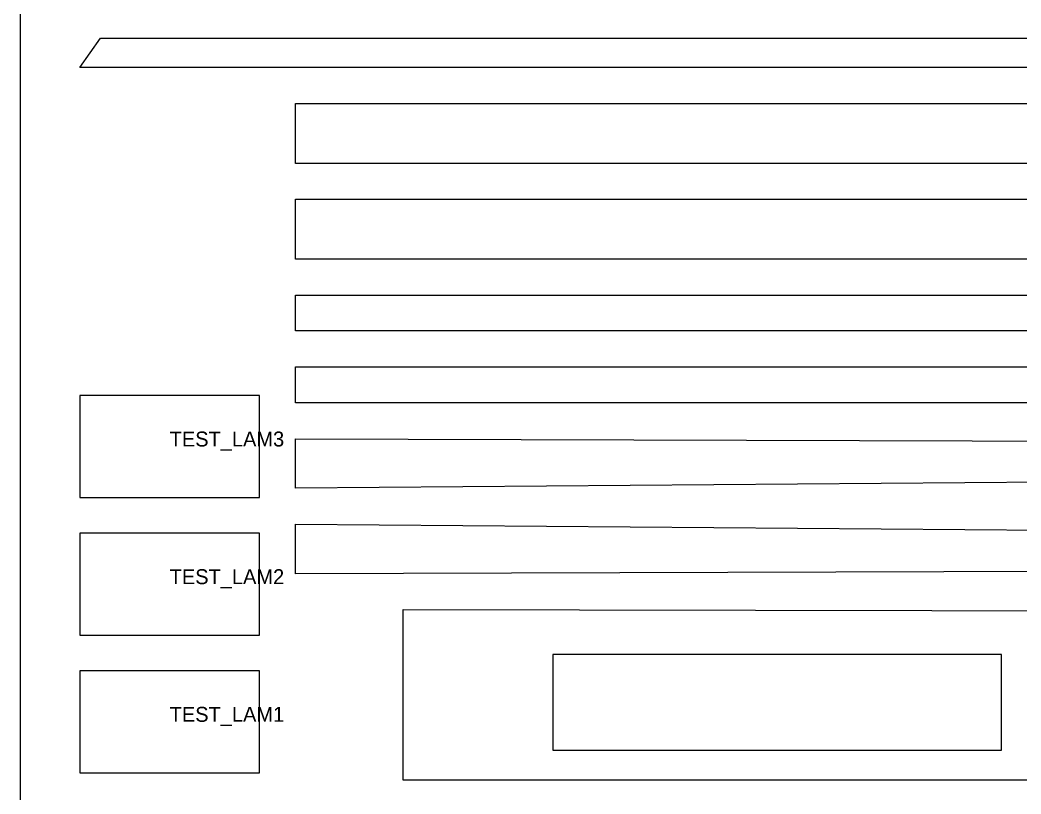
# Model space of a CAD drawing. Header units: millimetres. Extents: x 0 to 610, y 0 to 457.
# Drawn here: x 0 to 167.2, y 100.7 to 230 of the extents above; entities that cross this region are included whole.
import ezdxf

# ---------------------------------------------------------------- set-up
doc = ezdxf.new("R2010")
doc.units = ezdxf.units.MM
for name, color, linetype in [('CUT_AIRCRAFT', 7, 'Continuous'), ('LABEL_DO_NOT_CUT', 3, 'Continuous'), ('STOCK_DO_NOT_CUT', 8, 'Continuous'), ('TEST_CUT_FIRST', 1, 'Continuous')]:
    doc.layers.add(name, color=color, linetype=linetype)

msp = doc.modelspace()

# ---------------------------------------------------------------- linework, layer by layer
at = {"layer": 'CUT_AIRCRAFT'}
for points in [[(13.44146, 226.97453), (330.84285, 226.97453), (327.40139, 222.05962), (10, 222.05962)], [(420.94429, 216.05962), (420.94429, 206.05962), (46, 206.05962), (46, 216.05962)], [(420.94429, 200.05962), (420.94429, 190.05962), (46, 190.05962), (46, 200.05962)], [(46, 184.05962), (466, 184.05962), (466, 178.05962), (46, 178.05962)], [(46, 172.05962), (478.5, 172.05962), (478.5, 166.05962), (46, 166.05962)], [(479.34626, 155.24862), (46, 151.78462), (46, 160.05962), (479.34626, 158.76062)], [(46, 145.78462), (479.34626, 142.32062), (479.34626, 138.80862), (46, 137.50962)], [(89, 124), (89, 108), (164, 108), (164, 124)]]:
    msp.add_lwpolyline(points, close=True, dxfattribs=at)
msp.add_lwpolyline([(474, 103), (64, 103), (64, 131.50962), (329, 131)], dxfattribs=at)
at = {"layer": 'STOCK_DO_NOT_CUT'}
msp.add_lwpolyline([(0, 0), (609.6, 0), (609.6, 457.2), (0, 457.2)], close=True, dxfattribs=at)
at = {"layer": 'TEST_CUT_FIRST'}
for points in [[(40, 150.25756), (40, 167.25756), (10, 167.25756), (10, 150.25756)], [(40, 127.25756), (40, 144.25756), (10, 144.25756), (10, 127.25756)], [(40, 104.25756), (40, 121.25756), (10, 121.25756), (10, 104.25756)]]:
    msp.add_lwpolyline(points, close=True, dxfattribs=at)

# ---------------------------------------------------------------- texts
at = {"layer": 'LABEL_DO_NOT_CUT'}
for s, p in [('TEST_LAM3', (25, 158.75756)), ('TEST_LAM2', (25, 135.75756)), ('TEST_LAM1', (25, 112.75756))]:
    msp.add_text(s, height=2.5, dxfattribs=at).set_placement(p)

doc.saveas('drawing.dxf')
